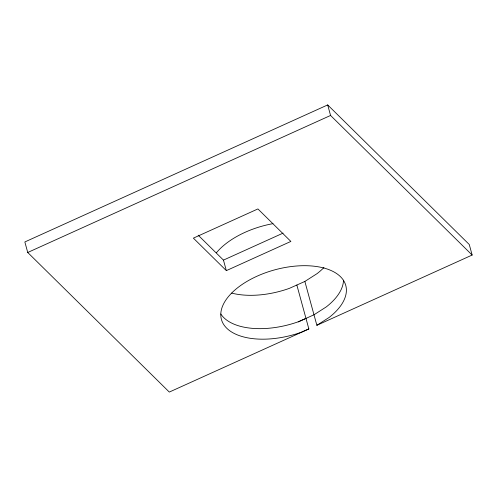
<?xml version="1.0" encoding="UTF-8"?>
<svg xmlns="http://www.w3.org/2000/svg" width="497" height="497" viewBox="0 0 497 497"><rect width="100%" height="100%" fill="white"/><g stroke="black" fill="none" stroke-linecap="round" stroke-linejoin="round"><path stroke-width="0.75" d="M231.72 293.106A64.455 33.771 -15.3 0 0 289.366 288.359L304.866 281.445L317.098 273.611A64.455 33.771 -15.3 0 0 323.932 267.548M304.866 281.445L316.869 325.305L329.101 317.471A64.455 33.771 -15.3 0 0 308.693 265.789A64.455 33.771 -15.3 0 0 220.91 312.476A64.455 33.771 -15.3 0 0 301.362 332.226L308.854 328.933L296.858 285.067M316.869 325.305L472.15 255.048L469.267 244.518L327.685 104.929L24.85 241.952L27.733 252.482L169.315 392.071L308.854 328.933M27.733 252.482L330.567 115.459L472.15 255.048M198.191 235.193L223.457 260.105L283.085 233.124M226.34 270.629L290.875 241.43L257.918 208.933L193.376 238.138L226.34 270.629L223.457 260.105M298.225 321.913L313.986 314.781L326.218 306.947A64.455 33.771 -15.3 0 0 343.508 280.215M305.978 318.403L298.486 321.696A64.455 33.771 -15.3 0 1 220.842 314.023M327.685 104.929L330.567 115.459M216.431 252.731A64.455 33.771 -15.3 0 1 272.983 223.65"/></g></svg>
